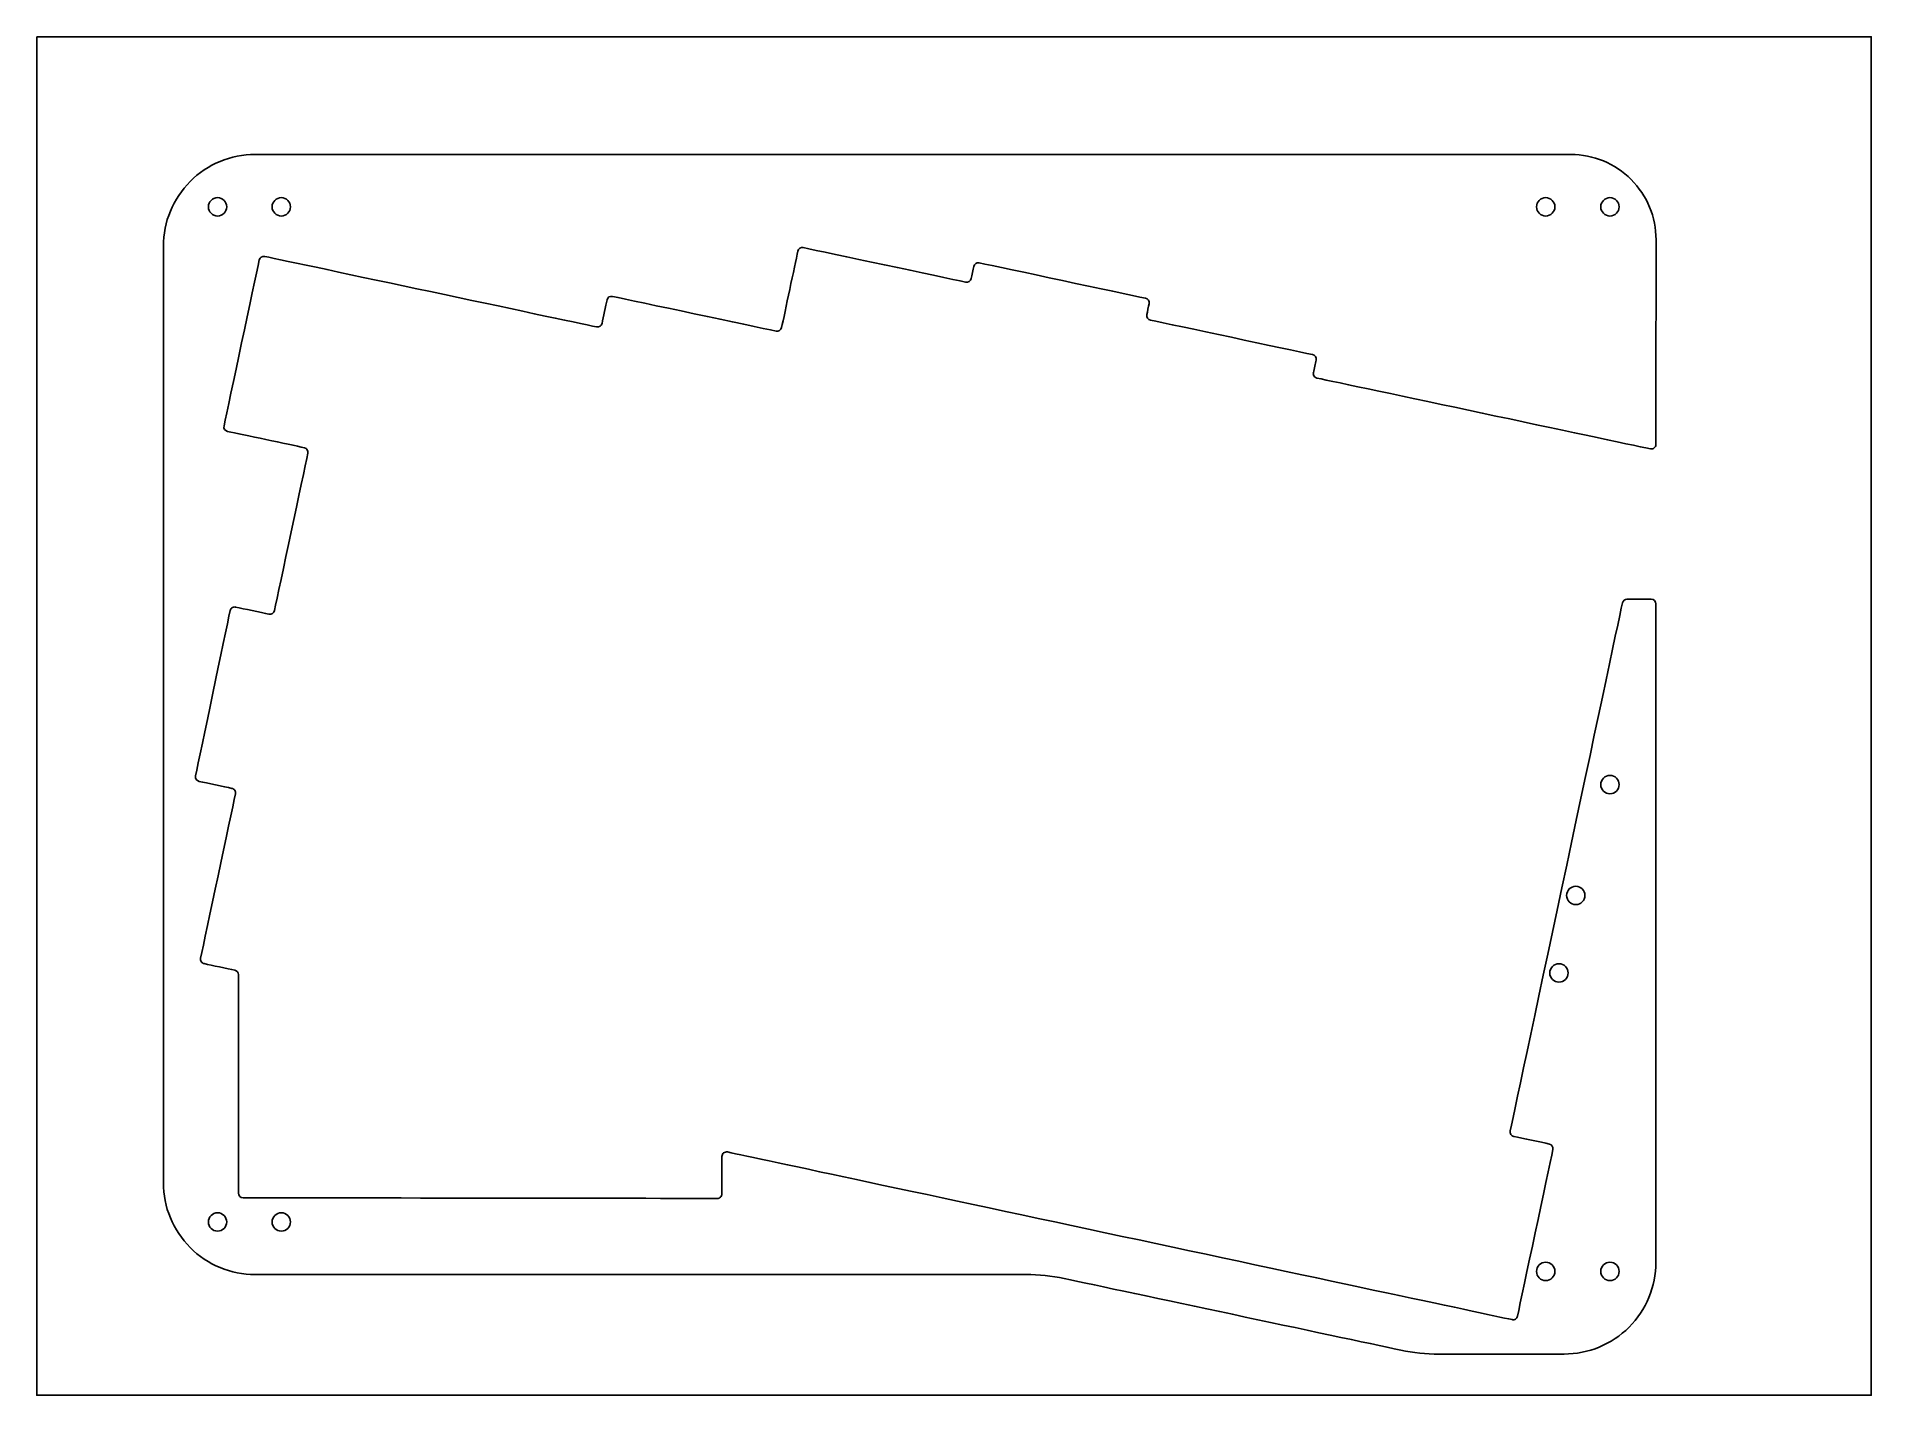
# Model space of a CAD drawing. Extents: x 0 to 200, y 0 to 148.
import ezdxf

# ---------------------------------------------------------------- set-up
doc = ezdxf.new("R2010")
doc.units = 0
doc.layers.get('0').update_dxf_attribs({"linetype": 'CONTINUOUS'})

msp = doc.modelspace()

# ---------------------------------------------------------------- linework, layer by layer
at = {"color": 7}
msp.add_lwpolyline([(0.000074, 147.902062), (199.76115, 147.902062), (199.76115, -0.000249), (0.000074, -0.000249)], close=True, dxfattribs=at)
at = {"color": 1}
for points in [[(19.690989, 128.381076)], [(26.638972, 128.381076)], [(164.310115, 128.381076)], [(171.308369, 128.381076)], [(176.323786, 125.795822)], [(176.308705, 103.517602)], [(171.308369, 65.484747)], [(167.588314, 53.412053)], [(165.754745, 44.980033)], [(19.690989, 17.869587)], [(26.638972, 17.869587)], [(164.310115, 12.484698)], [(171.308369, 12.484698)]]:
    msp.add_lwpolyline(points, close=True, dxfattribs=at)
for points in [[(16.720723, 132.151654), (18.596096, 134.027024), (21.139545, 135.080596), (23.791738, 135.080596)], [(23.791738, 135.080596), (53.122758, 135.080596), (138.644073, 135.080596), (167.038995, 135.080596)], [(167.038995, 135.080596), (169.50148, 135.080596), (171.862895, 134.10243), (173.604124, 132.361204)], [(13.791774, 125.080652), (13.791774, 127.73284), (14.845349, 130.276284), (16.720723, 132.151654)], [(173.604124, 132.361204), (175.345618, 130.619978), (176.323786, 128.258303), (176.323786, 125.795822)], [(18.689175, 129.381259), (18.689175, 129.933097), (19.13764, 130.38108), (19.690989, 130.38108)], [(19.690989, 130.38108), (20.24072, 130.38108), (20.689186, 129.933097), (20.689186, 129.381259)], [(25.637158, 129.381259), (25.637158, 129.933097), (26.085624, 130.38108), (26.638972, 130.38108)], [(26.638972, 130.38108), (27.188704, 130.38108), (27.637169, 129.933097), (27.637169, 129.381259)], [(163.308301, 129.381259), (163.308301, 129.933097), (163.756767, 130.38108), (164.310115, 130.38108)], [(164.310115, 130.38108), (164.859847, 130.38108), (165.308312, 129.933097), (165.308312, 129.381259)], [(170.306556, 129.381259), (170.306556, 129.933097), (170.755021, 130.38108), (171.308369, 130.38108)], [(171.308369, 130.38108), (171.858101, 130.38108), (172.306566, 129.933097), (172.306566, 129.381259)], [(19.690989, 128.381076), (19.13764, 128.381076), (18.689175, 128.828336), (18.689175, 129.381259)], [(20.689186, 129.381259), (20.689186, 128.828336), (20.24072, 128.381076), (19.690989, 128.381076)], [(26.638972, 128.381076), (26.085624, 128.381076), (25.637158, 128.828336), (25.637158, 129.381259)], [(27.637169, 129.381259), (27.637169, 128.828336), (27.188704, 128.381076), (26.638972, 128.381076)], [(164.310115, 128.381076), (163.756767, 128.381076), (163.308301, 128.828336), (163.308301, 129.381259)], [(165.308312, 129.381259), (165.308312, 128.828336), (164.859847, 128.381076), (164.310115, 128.381076)], [(171.308369, 128.381076), (170.755021, 128.381076), (170.306556, 128.828336), (170.306556, 129.381259)], [(172.306566, 129.381259), (172.306566, 128.828336), (171.858101, 128.381076), (171.308369, 128.381076)], [(13.791774, 23.148689), (13.791774, 46.065614), (13.791774, 102.163727), (13.791774, 125.080652)], [(24.83076, 123.98554), (24.560884, 124.042954), (24.295242, 123.870446), (24.237827, 123.60057)], [(60.961861, 116.305731), (56.90552, 117.168009), (28.887102, 123.123261), (24.83076, 123.98554)], [(82.880024, 124.553601), (82.538446, 122.946519), (81.452592, 117.837935), (81.111013, 116.230589)], [(83.473222, 124.938835), (83.203081, 124.99625), (82.937439, 124.823741), (82.880024, 124.553601)], [(101.149569, 121.181481), (98.521718, 121.740017), (86.100808, 124.380299), (83.473222, 124.938835)], [(176.323786, 125.795822), (176.323786, 125.795822), (176.311086, 107.169653), (176.308705, 103.517602)], [(24.237827, 123.60057), (23.671616, 120.935947), (20.962802, 108.193063), (20.396592, 105.528439)], [(102.025608, 122.898365), (101.942264, 122.506252), (101.825847, 121.958828), (101.742502, 121.566715)], [(102.618541, 123.283334), (102.348665, 123.340749), (102.083022, 123.168505), (102.025608, 122.898365)], [(120.743094, 119.430994), (118.073968, 119.998262), (105.287932, 122.716067), (102.618541, 123.283334)], [(101.742502, 121.566715), (101.685088, 121.296575), (101.41971, 121.124066), (101.149569, 121.181481)], [(62.09878, 119.24949), (61.955111, 118.574801), (61.6982, 117.365653), (61.554795, 116.690965)], [(62.691714, 119.634724), (62.421573, 119.692139), (62.156195, 119.51963), (62.09878, 119.24949)], [(80.517815, 115.84562), (77.876206, 116.407066), (65.333323, 119.073013), (62.691714, 119.634724)], [(121.128329, 118.838062), (121.185744, 119.107938), (121.013235, 119.37358), (120.743094, 119.430994)], [(120.874328, 117.643731), (120.950264, 118.000125), (121.052393, 118.481403), (121.128329, 118.838062)], [(61.554795, 116.690965), (61.49738, 116.420825), (61.231737, 116.248316), (60.961861, 116.305731)], [(81.111013, 116.230589), (81.053599, 115.960449), (80.787956, 115.788205), (80.517815, 115.84562)], [(121.259563, 117.050534), (120.989422, 117.107949), (120.816913, 117.373591), (120.874328, 117.643731)], [(138.915801, 113.297678), (136.290067, 113.855685), (123.885297, 116.492527), (121.259563, 117.050534)], [(139.301036, 112.704481), (139.358451, 112.974621), (139.185942, 113.240263), (138.915801, 113.297678)], [(139.010787, 111.339493), (139.095983, 111.740073), (139.21584, 112.304166), (139.301036, 112.704481)], [(139.080373, 110.963255), (139.008406, 111.07438), (138.98327, 111.209847), (139.010787, 111.339493)], [(139.395757, 110.746296), (139.266111, 110.774077), (139.152604, 110.851865), (139.080373, 110.963255)], [(175.704659, 103.028652), (171.24271, 103.977185), (143.435166, 109.887722), (139.395757, 110.746296)], [(20.396592, 105.528439), (20.339177, 105.258564), (20.511686, 104.992922), (20.781562, 104.935507)], [(20.781562, 104.935507), (22.394203, 104.592871), (27.531901, 103.500669), (29.144542, 103.158033)], [(29.529513, 102.564836), (28.981558, 99.986996), (26.433347, 87.997911), (25.885393, 85.420071)], [(29.144542, 103.158033), (29.414418, 103.100618), (29.586927, 102.834976), (29.529513, 102.564836)], [(176.123231, 103.129193), (176.006021, 103.034208), (175.852297, 102.997431), (175.704659, 103.028652)], [(176.308705, 103.517602), (176.308705, 103.36679), (176.240442, 103.223914), (176.123231, 103.129193)], [(160.442114, 28.773476), (161.576652, 34.111454), (171.63694, 81.44126), (172.66194, 86.2633)], [(172.66194, 86.2633), (172.711152, 86.494282), (172.914882, 86.659382), (173.151156, 86.659382)], [(173.151156, 86.659382), (173.806267, 86.659382), (175.096909, 86.659382), (175.808376, 86.659382)], [(175.808376, 86.659382), (176.084338, 86.659382), (176.308176, 86.435544), (176.308176, 86.159318)], [(176.308176, 86.159318), (176.308176, 80.876903), (176.308176, 35.107083), (176.308176, 14.485158)], [(21.064138, 85.420865), (20.507188, 82.759152), (17.85526, 70.081091), (17.300162, 67.427315)], [(21.280568, 85.737572), (21.169178, 85.665076), (21.09139, 85.55104), (21.064138, 85.420865)], [(21.657336, 85.807687), (21.527425, 85.835203), (21.391958, 85.810068), (21.280568, 85.737572)], [(25.292195, 85.035102), (24.406102, 85.223486), (22.544752, 85.619038), (21.657336, 85.807687)], [(25.885393, 85.420071), (25.827978, 85.150196), (25.562336, 84.977687), (25.292195, 85.035102)], [(17.300162, 67.427315), (17.243541, 67.157705), (17.41605, 66.893121), (17.685661, 66.835706)], [(17.685661, 66.835706), (18.560113, 66.649968), (20.386538, 66.261824), (21.262312, 66.075557)], [(21.262312, 66.075557), (21.391958, 66.04804), (21.505465, 65.969988), (21.577696, 65.858863)], [(170.306556, 66.48493), (170.306556, 67.036768), (170.755021, 67.484751), (171.308369, 67.484751)], [(171.308369, 65.484747), (170.755021, 65.484747), (170.306556, 65.932007), (170.306556, 66.48493)], [(171.308369, 67.484751), (171.858101, 67.484751), (172.306566, 67.036768), (172.306566, 66.48493)], [(172.306566, 66.48493), (172.306566, 65.932007), (171.858101, 65.484747), (171.308369, 65.484747)], [(21.647282, 65.482625), (21.084511, 62.834141), (18.406124, 50.233073), (17.843089, 47.58459)], [(21.577696, 65.858863), (21.649928, 65.747473), (21.675063, 65.612271), (21.647282, 65.482625)], [(166.586501, 54.412236), (166.586501, 54.964074), (167.034966, 55.412057), (167.588314, 55.412057)], [(167.588314, 53.412053), (167.034966, 53.412053), (166.586501, 53.859313), (166.586501, 54.412236)], [(167.588314, 55.412057), (168.138046, 55.412057), (168.586511, 54.964074), (168.586511, 54.412236)], [(168.586511, 54.412236), (168.586511, 53.859313), (168.138046, 53.412053), (167.588314, 53.412053)], [(17.843089, 47.58459), (17.815572, 47.454944), (17.840708, 47.319741), (17.912939, 47.208351)], [(17.912939, 47.208351), (17.985171, 47.097226), (18.098413, 47.019174), (18.228324, 46.991657)], [(18.228324, 46.991657), (19.073141, 46.812005), (20.7895, 46.447144), (21.564732, 46.282573)], [(21.564732, 46.282573), (21.795449, 46.23336), (21.96055, 46.029631), (21.960814, 45.793622)], [(164.752932, 45.980216), (164.752932, 46.532053), (165.201397, 46.980037), (165.754745, 46.980037)], [(165.754745, 44.980033), (165.201397, 44.980033), (164.752932, 45.427292), (164.752932, 45.980216)], [(165.754745, 46.980037), (166.304477, 46.980037), (166.752942, 46.532053), (166.752942, 45.980216)], [(166.752942, 45.980216), (166.752942, 45.427292), (166.304477, 44.980033), (165.754745, 44.980033)], [(21.960814, 45.793622), (21.962666, 42.886904), (21.973779, 25.210855), (21.975896, 22.003306)], [(160.5117, 28.397238), (160.439733, 28.508628), (160.414598, 28.64383), (160.442114, 28.773476)], [(160.827085, 28.180544), (160.697438, 28.20806), (160.583932, 28.286113), (160.5117, 28.397238)], [(164.707213, 27.355836), (163.776141, 27.553745), (161.758421, 27.982635), (160.827085, 28.180544)], [(74.612823, 25.997463), (74.612823, 26.14854), (74.681086, 26.291415), (74.798297, 26.386136)], [(74.612823, 21.931604), (74.612823, 22.885164), (74.612823, 24.959236), (74.612823, 25.997463)], [(74.798297, 26.386136), (74.915772, 26.481122), (75.06976, 26.517899), (75.217398, 26.486414)], [(75.217398, 26.486414), (82.539239, 24.922194), (154.030443, 9.647508), (160.642405, 8.234895)], [(161.235867, 8.619864), (161.80393, 11.291896), (164.52465, 24.09193), (165.092448, 26.762904)], [(165.092448, 26.762904), (165.149863, 27.032779), (164.977354, 27.298421), (164.707213, 27.355836)], [(16.720723, 16.077687), (14.845349, 17.953057), (13.791774, 20.496501), (13.791774, 23.148689)], [(21.975896, 22.003306), (21.97616, 21.72761), (22.199469, 21.504036), (22.475166, 21.503772)], [(22.475166, 21.503772), (27.510999, 21.496628), (69.068195, 21.438684), (74.11223, 21.43154)], [(74.11223, 21.43154), (74.244787, 21.431276), (74.372316, 21.483928), (74.466244, 21.577855)], [(74.466244, 21.577855), (74.560171, 21.671518), (74.612823, 21.798783), (74.612823, 21.931604)], [(18.689175, 18.86977), (18.689175, 19.421607), (19.13764, 19.869591), (19.690989, 19.869591)], [(19.690989, 17.869587), (19.13764, 17.869587), (18.689175, 18.316847), (18.689175, 18.86977)], [(19.690989, 19.869591), (20.24072, 19.869591), (20.689186, 19.421607), (20.689186, 18.86977)], [(20.689186, 18.86977), (20.689186, 18.316847), (20.24072, 17.869587), (19.690989, 17.869587)], [(25.637158, 18.86977), (25.637158, 19.421607), (26.085624, 19.869591), (26.638972, 19.869591)], [(26.638972, 17.869587), (26.085624, 17.869587), (25.637158, 18.316847), (25.637158, 18.86977)], [(26.638972, 19.869591), (27.188704, 19.869591), (27.637169, 19.421607), (27.637169, 18.86977)], [(27.637169, 18.86977), (27.637169, 18.316847), (27.188704, 17.869587), (26.638972, 17.869587)], [(23.791738, 13.148745), (21.139545, 13.148745), (18.596096, 14.202318), (16.720723, 16.077687)], [(163.308301, 13.484881), (163.308301, 14.036719), (163.756767, 14.484702), (164.310115, 14.484702)], [(164.310115, 14.484702), (164.859847, 14.484702), (165.308312, 14.036719), (165.308312, 13.484881)], [(170.306556, 13.484881), (170.306556, 14.036719), (170.755021, 14.484702), (171.308369, 14.484702)], [(171.308369, 14.484702), (171.858101, 14.484702), (172.306566, 14.036719), (172.306566, 13.484881)], [(176.308176, 14.485158), (176.308176, 11.83297), (175.254601, 9.289526), (173.379228, 7.414156)], [(107.716022, 13.148745), (96.739743, 13.148745), (45.676563, 13.148745), (23.791738, 13.148745)], [(111.874493, 12.711653), (110.507386, 13.002166), (109.113556, 13.148745), (107.716022, 13.148745)], [(148.521269, 4.922306), (141.548415, 6.40424), (118.847348, 11.229454), (111.874493, 12.711653)], [(164.310115, 12.484698), (163.756767, 12.484698), (163.308301, 12.931958), (163.308301, 13.484881)], [(165.308312, 13.484881), (165.308312, 12.931958), (164.859847, 12.484698), (164.310115, 12.484698)], [(171.308369, 12.484698), (170.755021, 12.484698), (170.306556, 12.931958), (170.306556, 13.484881)], [(172.306566, 13.484881), (172.306566, 12.931958), (171.858101, 12.484698), (171.308369, 12.484698)], [(160.642405, 8.234895), (160.772051, 8.207114), (160.907518, 8.231984), (161.018908, 8.304216)], [(161.018908, 8.304216), (161.130298, 8.376447), (161.208351, 8.489954), (161.235867, 8.619864)], [(173.379228, 7.414156), (171.503854, 5.538786), (168.960406, 4.485213), (166.308213, 4.485213)], [(152.679476, 4.485213), (151.281942, 4.485213), (149.888376, 4.631528), (148.521269, 4.922306)], [(166.308213, 4.485213), (161.287461, 4.485213), (155.653668, 4.485213), (152.679476, 4.485213)]]:
    msp.add_open_spline(points, degree=3, dxfattribs=at)

doc.saveas('drawing.dxf')
